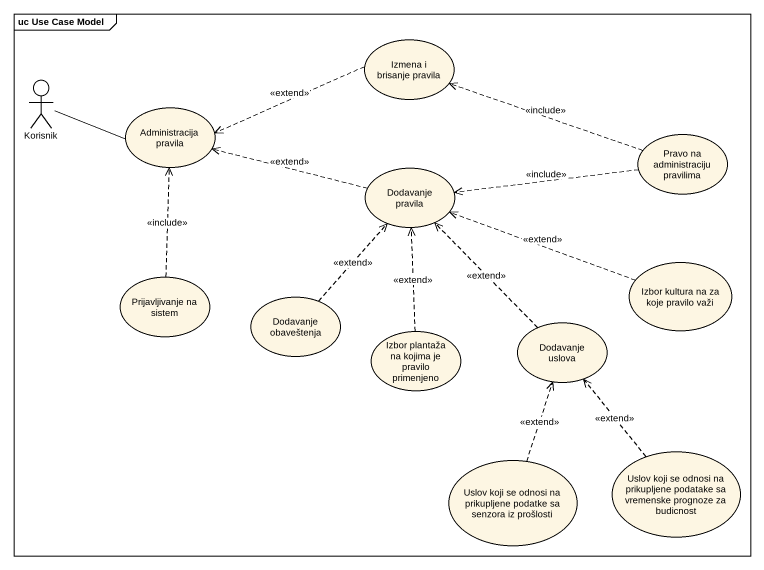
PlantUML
@startuml
mainframe uc Use Case Model
usecase "Izmena i brisanje pravila" as Izmena_i_brisanje_pravila
actor Korisnik
usecase "Administracija pravila" as Administracija_pravila
usecase "Pravo na administraciju pravilima" as Pravo_na_administraciju
usecase "Dodavanje pravila" as Dodavanje_pravila
usecase "Prijavljivanje na sistem" as Prijavljivanje_na_sistem
usecase "Izbor kultura na za koje pravilo važi" as Izbor_kultura_na_za_koje
usecase "Dodavanje obaveštenja" as Dodavanje_obaveštenja
usecase "Dodavanje uslova" as Dodavanje_uslova
usecase "Izbor plantaža na kojima je pravilo primenjeno" as Izbor_plantaža_na_kojima_je
usecase "Uslov koji se odnosi na prikupljene podatke sa senzora iz prošlosti" as Uslov_koji_se_odnosi_na
usecase "Uslov koji se odnosi na prikupljene podatake sa vremenske prognoze za budicnost" as Uslov_koji_se_odnosi_na_2
Izmena_i_brisanje_pravila .left.> Administracija_pravila : <<extend>>
Korisnik -right- Administracija_pravila
Pravo_na_administraciju .left.> Izmena_i_brisanje_pravila : <<include>>
Pravo_na_administraciju .left.> Dodavanje_pravila : <<include>>
Dodavanje_pravila .left.> Administracija_pravila : <<extend>>
Prijavljivanje_na_sistem .up.> Administracija_pravila : <<include>>
Izbor_kultura_na_za_koje .left.> Dodavanje_pravila : <<extend>>
Dodavanje_obaveštenja .up.> Dodavanje_pravila : <<extend>>
Dodavanje_uslova .up.> Dodavanje_pravila : <<extend>>
Izbor_plantaža_na_kojima_je .up.> Dodavanje_pravila : <<extend>>
Uslov_koji_se_odnosi_na .up.> Dodavanje_uslova : <<extend>>
Uslov_koji_se_odnosi_na_2 .up.> Dodavanje_uslova : <<extend>>
@enduml
